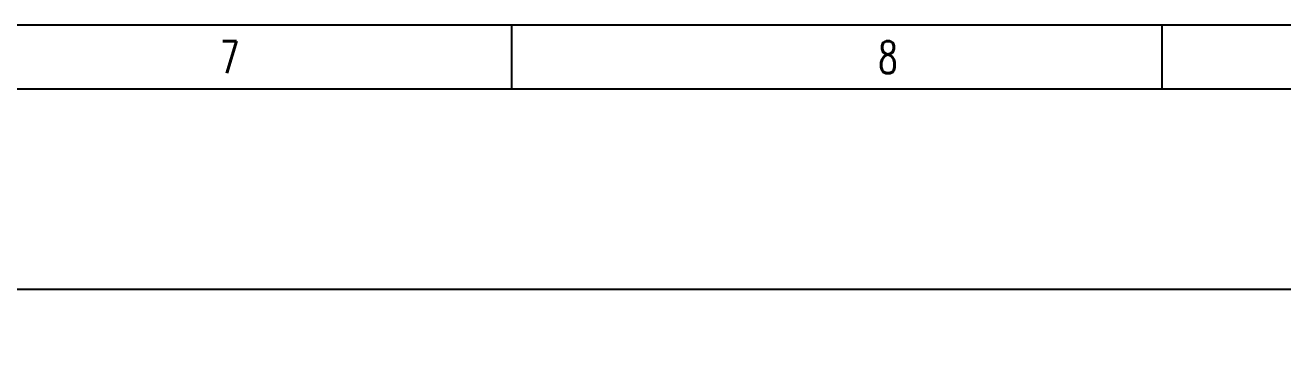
# Model space of a CAD drawing. Header units: inches. Extents: x 3186 to 109360, y -14990 to 740552.
# Drawn here: x 37948 to 47769, y 179618 to 182206 of the extents above; entities that cross this region are included whole.
import ezdxf
from ezdxf.enums import TextEntityAlignment as Align

# ---------------------------------------------------------------- set-up
doc = ezdxf.new("R2010")
doc.units = ezdxf.units.IN
doc.header["$MEASUREMENT"] = 0
doc.layers.add('图框', color=4, linetype='Continuous')
doc.styles.add('HZ', font='txt_____.ttf', dxfattribs={"width": 0.7, "bigfont": 'HZTXT'})
doc.styles.get("Standard").update_dxf_attribs({"font": 'txt', "bigfont": 'gbcbig.shx'})
doc.dimstyles.new('Standard-yuanban', dxfattribs={"dimtxt": 800, "dimasz": 0.18, "dimexe": 0.18, "dimexo": 0.0625, "dimgap": 0.09, "dimtad": 0, "dimtih": 1, "dimtoh": 1, "dimdec": 4, "dimlfac": 0.02, "dimzin": 0, "dimdsep": 46, "dimtxsty": 'Standard', "dimcen": 0.09, "dimadec": 0, "dimazin": 0, "dimtfac": 1, "dimtdec": 4, "dimtofl": 0, "dimtmove": 0, "dimatfit": 3, "dimfxl": 1, "dimtolj": 1, "dimtzin": 0, "dimarcsym": 0})

# ---------------------------------------------------------------- blocks, each defined once
blk = doc.blocks.new('*U40')
at = {"layer": '图框'}
blk.add_line((0, 250), (0, -250), dxfattribs=at)
blk = doc.blocks.new('*U41')
at = {"color": 0, "linetype": 'ByBlock', "lineweight": -2, "transparency": 16777216}
for p in [(35560, 0), (40640, 0)]:
    blk.add_blockref('*U40', p, dxfattribs=at)
blk = doc.blocks.new('*D80')
at = {"color": 0, "lineweight": -2, "transparency": 16777216}
for p, q in [((4935.1, 181706.4), (4935.1, 180142.9)), ((57485.1, 181706.4), (57485.1, 180142.9)), ((4935.3, 180143.1), (28610, 180143.1)), ((57485, 180143.1), (33810.2, 180143.1))]:
    blk.add_line(p, q, dxfattribs=at)
at = {"color": 0, "transparency": 16777216}
for points in [[(4935.3, 180143.1), (4935.3, 180143.1), (4935.1, 180143.1)], [(57485, 180143.1), (57485, 180143.1), (57485.1, 180143.1)]]:
    blk.add_solid(points, dxfattribs=at)
at = {"layer": 'Defpoints', "color": 0, "transparency": 16777216}
for p in [(4935.1, 181706.5), (57485.1, 181706.5), (57485.1, 180143.1)]:
    blk.add_point(p, dxfattribs=at)
at = {"color": 0, "transparency": 16777216, "insert": (31210.1, 180143.1), "char_height": 800, "attachment_point": 5}
blk.add_mtext('\\A1;1051.0000', dxfattribs=at)

msp = doc.modelspace()

# ---------------------------------------------------------------- linework, layer by layer
at = {"layer": '图框', "color": 1}
msp.add_line((56985.13373, 182206.4614), (6185.13373, 182206.4614), dxfattribs=at)
at = {"layer": '图框'}
msp.add_line((57485.13373, 181706.4614), (4935.13373, 181706.4614), dxfattribs=at)

# ---------------------------------------------------------------- block references
at = {"linetype": 'Continuous'}
msp.add_blockref('*U41', (6185.13373, 181956.4614), dxfattribs=at)

# ---------------------------------------------------------------- texts
at = {"layer": '图框', "style": 'HZ', "width": 0.7}
for s, p in [('7', (39545.0439, 181831.4614)), ('8', (44685.23726, 181831.4614))]:
    msp.add_text(s, height=250, dxfattribs=at).set_placement(p, align=Align.CENTER)

# ---------------------------------------------------------------- dimensions: what is measured, and where the dimension line sits
dim = msp.add_linear_dim(base=(57485.13373, 180143.11875), p1=(4935.13373, 181706.4614), p2=(57485.13373, 181706.4614), dimstyle='Standard-yuanban')
dim.commit()
dim.dimension.update_dxf_attribs({"geometry": '*D80', "text_midpoint": (31210.13373, 180143.11875)})

doc.saveas('drawing.dxf')
